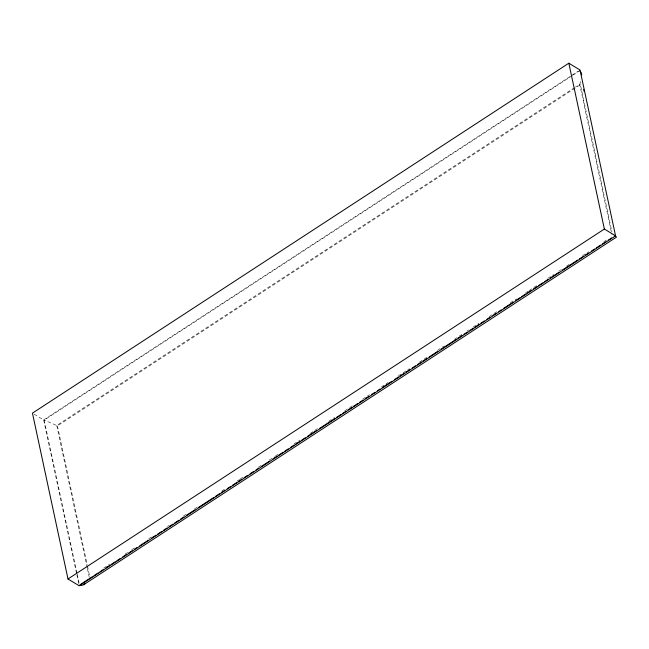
<?xml version="1.0" encoding="UTF-8"?>
<svg xmlns="http://www.w3.org/2000/svg" width="649" height="649" viewBox="0 0 649 649"><rect width="100%" height="100%" fill="white"/><g stroke="black" fill="none" stroke-linecap="round" stroke-linejoin="round"><path stroke-width="0.49" stroke-dasharray="3.25 2.43" d="M580.839 81.539L579.687 84.281L575.436 87.047M34.17 414.192L43.653 419.96L578.324 71.13M76.996 573.221L44.173 420.122L572.053 75.73M572.905 75.17L579.687 70.741M574.592 87.599L56.714 425.468L44.173 420.122M87.193 567.615L56.714 425.468L57.437 425.906L580.401 84.719L611.934 231.798M103.743 568.07L109.681 564.192M124.965 554.222L128.364 552.007M131.755 549.792L135.154 547.578M148.735 538.711L151.282 537.056M167.41 526.526L169.113 525.422M183.545 516.004L186.093 514.341M194.578 508.808L197.977 506.585M221.747 491.082L225.146 488.867M237.031 481.112L239.578 479.449M240.422 478.897L242.969 477.234M258.253 467.264L260.801 465.601M269.286 460.06L274.381 456.742M275.233 456.182L278.632 453.967M293.908 443.997L299.854 440.119M310.044 433.475L318.529 427.934M328.719 421.29L334.657 417.412M344.846 410.768L352.488 405.779M362.677 399.135L369.468 394.706M381.352 386.95L388.143 382.521M398.332 375.876L409.373 368.673M419.554 362.028L428.048 356.488M437.385 350.395L444.176 345.966M454.365 339.313L462.859 333.781M467.102 331.006L468.797 329.903M473.04 327.128L478.986 323.251M489.176 316.607L497.661 311.066M510.398 302.759L516.336 298.881M525.682 292.788L528.229 291.125M529.073 290.574L537.567 285.033M547.748 278.389L553.694 274.511M558.789 271.193L561.336 269.53M566.431 266.204L569.822 263.989M582.559 255.682L588.505 251.804M603.781 241.834L607.18 239.619M580.401 84.719L579.687 84.281L611.853 234.321M57.437 425.906L87.274 565.092M87.485 566.074L89.813 576.937M87.404 568.605L89.311 577.488M77.207 574.211L79.535 585.074M43.653 419.96L76.663 573.951M76.874 574.941L79.202 585.796"/><path stroke-width="0.97" d="M79.535 585.074L81.028 585.512L83.656 584.733L616.534 237.08L615.049 235.692M85.473 583.321L83.656 584.733M568.824 63.204L32.45 413.145L67.999 578.981L79.202 585.796L615.577 235.855L580.028 70.019L568.824 63.204L604.373 229.04L615.577 235.855M67.999 578.981L604.373 229.04M80.387 584.522L92.263 576.766M93.967 575.663L98.21 572.897M99.905 571.785L103.296 569.571M105.844 567.907L109.243 565.693M110.938 564.589L115.181 561.823M116.877 560.712L120.276 558.497M122.815 556.834L126.214 554.619M128.762 552.964L132.153 550.75M134.7 549.086L137.247 547.423M139.795 545.76L148.28 540.228M151.671 538.013L155.914 535.238M157.618 534.135L161.861 531.369M163.556 530.257L166.947 528.043M169.494 526.38L172.894 524.165M174.589 523.062L178.832 520.295M180.527 519.184L183.927 516.969M186.466 515.306L194.96 509.773M198.351 507.559L213.626 497.588M215.322 496.485L219.565 493.719M221.268 492.607L224.659 490.393M227.207 488.729L230.598 486.515M232.301 485.411L236.544 482.645M238.24 481.534L241.631 479.319M244.178 477.656L247.577 475.441M250.116 473.786L253.516 471.572M256.063 469.908L258.61 468.245M261.149 466.582L269.643 461.05M273.034 458.835L277.277 456.06M278.973 454.957L283.215 452.191M284.919 451.079L288.31 448.865M290.857 447.202L294.248 444.987M295.952 443.884L300.195 441.117M301.89 440.006L305.281 437.791M307.829 436.128L316.314 430.595M319.714 428.381L334.989 418.41M336.685 417.307L340.928 414.541M342.623 413.429L346.022 411.215M348.57 409.551L351.961 407.337M353.656 406.233L357.899 403.467M359.603 402.356L362.994 400.141M365.541 398.478L368.932 396.263M371.479 394.608L374.879 392.394M377.426 390.73L379.965 389.067M382.512 387.404L391.85 381.32M394.397 379.657L398.64 376.882M400.336 375.779L404.578 373.013M406.274 371.901L409.673 369.687M412.22 368.024L415.611 365.809M417.307 364.706L421.55 361.939M423.253 360.828L426.644 358.613M429.192 356.95L437.677 351.417M441.077 349.203L456.352 339.232M458.048 338.129L462.291 335.363M463.986 334.251L467.385 332.037M469.925 330.373L473.324 328.159M475.019 327.055L479.262 324.289M480.958 323.178L484.357 320.963M486.904 319.3L490.295 317.085M492.842 315.43L496.234 313.216M498.781 311.552L501.328 309.889M503.875 308.226L513.213 302.142M515.76 300.479L520.003 297.704M521.699 296.601L525.941 293.835M527.637 292.723L531.036 290.509M533.575 288.846L536.974 286.631M538.67 285.528L542.913 282.761M544.608 281.65L548.007 279.435M550.555 277.772L559.04 272.239M562.432 270.025L577.707 260.054M579.411 258.951L583.654 256.185M585.349 255.073L588.74 252.859M591.288 251.195L594.687 248.981M596.382 247.877L600.625 245.111M602.321 244L605.72 241.785M608.267 240.122L611.658 237.907M579.687 70.741L581.261 72.753L581.755 74.846M583.711 89.513L584.141 91.485"/></g></svg>
